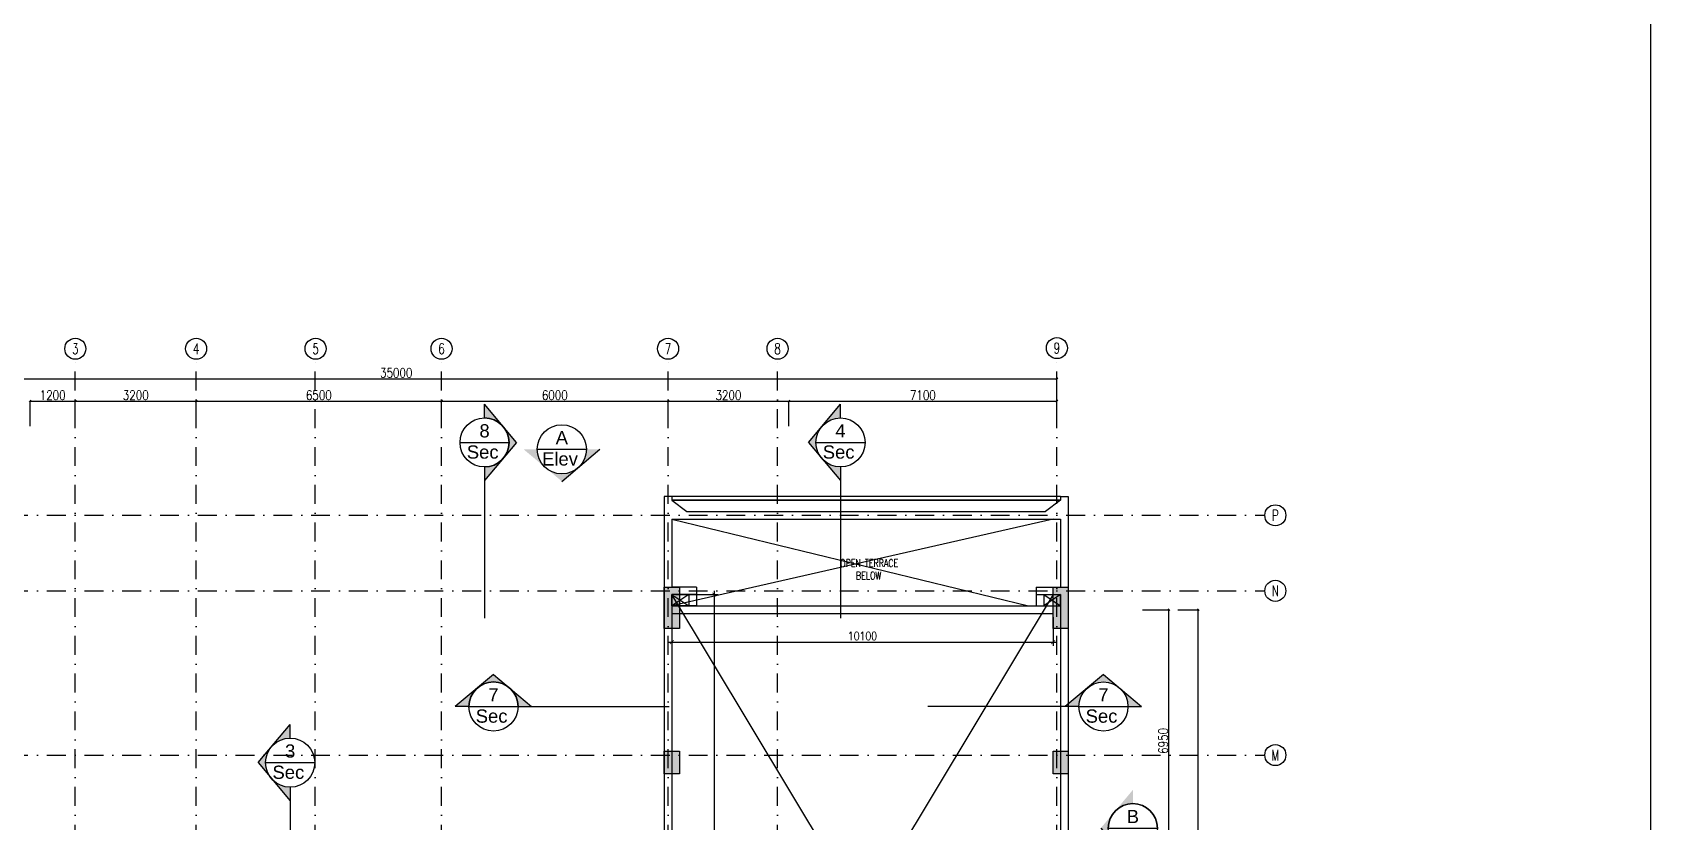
# Model space of a CAD drawing. Extents: x -32840 to 422982, y 280745 to 888746.
# Drawn here: x 221653 to 264518, y 357292 to 378194 of the extents above; entities that cross this region are included whole.
import ezdxf
from ezdxf.enums import TextEntityAlignment as Align

# ---------------------------------------------------------------- set-up
doc = ezdxf.new("R2010")
doc.units = 0
doc.header["$LTSCALE"] = 1000
doc.header["$PDMODE"] = 3
for name, pattern in [('CONTINOUS', [0]), ('DASHDOT', [1, 0.5, -0.25, 0, -0.25]), ('HIDDEN', [0.375, 0.25, -0.125])]:
    doc.linetypes.add(name, pattern=pattern)
doc.layers.get('Defpoints').update_dxf_attribs({"linetype": 'HIDDEN'})
for name, color, linetype in [('a-dim', 3, 'Continuous'), ('A-duct', 1, 'Continuous'), ('A-Ele  2', 6, 'Continuous'), ('A-GRID', 31, 'DASHDOT'), ('A-GRID NO', 40, 'CONTINOUS'), ('A-RD', 6, 'Continuous'), ('A-Tag LVl', 2, 'Continuous'), ('A-WALL', 7, 'CONTINOUS'), ('a-win', 1, 'Continuous'), ('S-RCWALL', 10, 'Continuous'), ('S-RCWALL HATCH', 165, 'Continuous')]:
    doc.layers.add(name, color=color, linetype=linetype)
doc.layers.add('A-Dim grid', color=3, linetype='Continuous', transparency=0.5)
doc.styles.add('Arial', font='arial.ttf')
doc.styles.add('ROMANS', font='romans.shx', dxfattribs={"width": 0.8})
doc.dimstyles.new('A-Dim Grid', dxfattribs={"dimscale": 100, "dimtxt": 2.5, "dimasz": 0.5, "dimexe": 0, "dimexo": 0, "dimgap": 0.3, "dimtad": 1, "dimdec": 0, "dimlfac": -0.01, "dimzin": 3, "dimdsep": 46, "dimtxsty": 'ROMANS', "dimblk": 'OBLIQUE', "dimcen": 5, "dimclrd": 256, "dimclre": 8, "dimclrt": 4, "dimadec": 0, "dimazin": 0, "dimtfac": 1, "dimtdec": 0, "dimtix": 1, "dimtmove": 1, "dimatfit": 3, "dimfxl": 1, "dimfrac": 2, "dimtolj": 1, "dimtzin": 3, "dimlwd": -1, "dimarcsym": 0})
doc.dimstyles.new('dim-1', dxfattribs={"dimscale": 100, "dimtxt": 2.25, "dimasz": 1, "dimexe": 1, "dimexo": 1, "dimgap": 0.5, "dimtad": 1, "dimdec": 0, "dimzin": 3, "dimdsep": 46, "dimtxsty": 'ROMANS', "dimblk": 'ARCHTICK', "dimcen": 0.0625, "dimdle": 1, "dimclrd": 256, "dimclre": 256, "dimclrt": 6, "dimadec": 0, "dimazin": 0, "dimtfac": 1, "dimtdec": 0, "dimtix": 1, "dimtmove": 1, "dimatfit": 3, "dimfxl": 1, "dimfrac": 2, "dimtolj": 1, "dimtzin": 3, "dimarcsym": 0})

# ---------------------------------------------------------------- blocks, each defined once
blk = doc.blocks.new('RD')
at = {"style": 'ROMANS', "width": 0.75}
for tag, p in [('RT', (10.2, 14.1)), ('SZ', (10.2, 2.7))]:
    blk.add_attdef(tag, text='', height=9, dxfattribs=at).set_placement(p, align=Align.CENTER)
blk = doc.blocks.new('TAG-SEC')
blk.add_line((-6.5, 0), (6.5, 0))
blk.add_circle((0, 0), 6.5)
at = {"color": 6, "style": 'Arial'}
blk.add_attdef('88', text='', height=3.5, dxfattribs=at).set_placement((0, 3.08), align=Align.MIDDLE_CENTER)
at = {"color": 6, "style": 'ROMANS', "width": 0.708488}
blk.add_attdef('X8-X-8888', text='', height=1.75, dxfattribs=at).set_placement((-5.58, -2.55), (5.58, -2.55), align=Align.FIT)
blk = doc.blocks.new('TAG-SEC-ARROW')
h = blk.add_hatch(color=256)
h.paths.add_polyline_path([(-10.11, 0), (-6.5, 0, -0.2206), (-4.2, 4.96)])
h.paths.add_polyline_path([(0, 8.49), (-4.16, 5, -0.175251), (0, 6.5, -0.175251), (4.16, 5)])
h.paths.add_polyline_path([(4.2, 4.96, -0.2206), (6.5, 0), (10.11, 0)])
for p, q in [((0, 8.49), (-10.11, 0)), ((0, 8.49), (10.11, 0)), ((-6.5, 0), (-10.11, 0)), ((6.5, 0), (46.5, 0))]:
    blk.add_line(p, q)
blk.add_arc((0, 0), 6.5, 0, 180)
blk = doc.blocks.new('A$Ce1edbb18')
at = {"layer": 'A-Tag LVl'}
h = blk.add_hatch(color=256, dxfattribs=at)
h.paths.add_polyline_path([(22998, 10947), (22637, 10947, -0.2206), (22406, 10451)])
h.paths.add_polyline_path([(21987, 10099), (22402, 10448, -0.175251), (21987, 10297, -0.175251), (21571, 10448)])
h.paths.add_polyline_path([(21567, 10451, -0.2206), (21337, 10947), (20975, 10947)])
h = blk.add_hatch(color=256, dxfattribs=at)
h.paths.add_polyline_path([(37112, -96), (37112, 265, -0.2206), (36615, 495)])
h.paths.add_polyline_path([(36263, 915), (36612, 499, -0.175251), (36462, 915, -0.175251), (36612, 1331)])
h.paths.add_polyline_path([(36615, 1335, -0.2206), (37112, 1565), (37112, 1926)])
h = blk.add_hatch(color=256, dxfattribs=at)
h.paths.add_polyline_path([(14742, -15568), (15103, -15568, -0.2206), (15333, -15071)])
h.paths.add_polyline_path([(15753, -14719), (15337, -15068, -0.175251), (15753, -14918, -0.175251), (16169, -15068)])
h.paths.add_polyline_path([(16173, -15071, -0.2206), (16403, -15568), (16764, -15568)])
for p, q in [((21987, 10099), (22998, 10947)), ((36263, 915), (37112, -96)), ((15753, -14719), (14742, -15568))]:
    blk.add_line(p, q, dxfattribs=at)
for centre in [(37112, 915), (15753, -15568)]:
    blk.add_arc(centre, 650, 0, 180, dxfattribs=at)
for p, xscale, yscale, zscale, rotation in [((19940, 11129), 100, 100, 100, 270), ((29368, 11129), -100.0000000000005, 100.0000000000005, 100, 90), ((14792, 2649), -100.0000000000005, 100.0000000000005, 100, 90), ((31812, -12050), 100.0000000000005, 100.0000000000005, 100.0000000000005, 90), ((6370, -15413), 100.0000000000005, 100.0000000000005, 100.0000000000005, 90), ((19835, -15413), 100.0000000000005, 100.0000000000005, 100.0000000000005, 90)]:
    blk.add_blockref('TAG-SEC-ARROW', p, dxfattribs=dict(at, xscale=xscale, yscale=yscale, zscale=zscale, rotation=rotation))
ref = blk.add_blockref('TAG-SEC', (19940, 11129), dxfattribs=dict(at, xscale=100, yscale=100, zscale=100))
ref.add_attrib('88', '8', dxfattribs={"layer": '0', "color": 6, "height": 350, "style": 'Arial'}).set_placement((19940, 11437), align=Align.MIDDLE_CENTER)
ref.add_attrib('X8-X-8888', 'Sec', dxfattribs={"layer": '0', "color": 6, "height": 350, "rotation": 360, "style": 'Arial'}).set_placement((19891, 10875), align=Align.MIDDLE_CENTER)
ref = blk.add_blockref('TAG-SEC', (21987, 10947), dxfattribs=dict(at, xscale=100, yscale=100, zscale=100))
ref.add_attrib('88', 'A', dxfattribs={"layer": '0', "color": 6, "height": 350, "style": 'Arial'}).set_placement((21987, 11256), align=Align.MIDDLE_CENTER)
ref.add_attrib('X8-X-8888', 'Elev', dxfattribs={"layer": '0', "color": 6, "height": 350, "rotation": 360, "style": 'Arial'}).set_placement((21938, 10693), align=Align.MIDDLE_CENTER)
ref = blk.add_blockref('TAG-SEC', (29368, 11129), dxfattribs=dict(at, xscale=100, yscale=100, zscale=100))
ref.add_attrib('88', '4', dxfattribs={"layer": '0', "color": 6, "height": 350, "style": 'Arial'}).set_placement((29368, 11437), align=Align.MIDDLE_CENTER)
ref.add_attrib('X8-X-8888', 'Sec', dxfattribs={"layer": '0', "color": 6, "height": 350, "rotation": 360, "style": 'Arial'}).set_placement((29319, 10875), align=Align.MIDDLE_CENTER)
at = {"layer": 'A-Tag LVl', "yscale": 100, "zscale": 100}
for p, xscale in [((20176, 4136), 100), ((36332, 4136), -100), ((-1886, -8085), 100)]:
    blk.add_blockref('TAG-SEC-ARROW', p, dxfattribs=dict(at, xscale=xscale))
at = {"layer": 'A-Tag LVl'}
ref = blk.add_blockref('TAG-SEC', (20176, 4136), dxfattribs=dict(at, xscale=100, yscale=100, zscale=100))
ref.add_attrib('88', '7', dxfattribs={"layer": '0', "color": 6, "height": 350, "style": 'Arial'}).set_placement((20176, 4445), align=Align.MIDDLE_CENTER)
ref.add_attrib('X8-X-8888', 'Sec', dxfattribs={"layer": '0', "color": 6, "height": 350, "rotation": 360, "style": 'Arial'}).set_placement((20127, 3882), align=Align.MIDDLE_CENTER)
ref = blk.add_blockref('TAG-SEC', (36332, 4136), dxfattribs=dict(at, xscale=100, yscale=100, zscale=100))
ref.add_attrib('88', '7', dxfattribs={"layer": '0', "color": 6, "height": 350, "style": 'Arial'}).set_placement((36332, 4445), align=Align.MIDDLE_CENTER)
ref.add_attrib('X8-X-8888', 'Sec', dxfattribs={"layer": '0', "color": 6, "height": 350, "rotation": 360, "style": 'Arial'}).set_placement((36283, 3882), align=Align.MIDDLE_CENTER)
ref = blk.add_blockref('TAG-SEC', (14792, 2649), dxfattribs=dict(at, xscale=100, yscale=100, zscale=100))
ref.add_attrib('88', '3', dxfattribs={"layer": '0', "color": 6, "height": 350, "style": 'Arial'}).set_placement((14792, 2958), align=Align.MIDDLE_CENTER)
ref.add_attrib('X8-X-8888', 'Sec', dxfattribs={"layer": '0', "color": 6, "height": 350, "rotation": 360, "style": 'Arial'}).set_placement((14743, 2395), align=Align.MIDDLE_CENTER)
ref = blk.add_blockref('TAG-SEC', (37112, 915), dxfattribs=dict(at, xscale=100, yscale=100, zscale=100))
ref.add_attrib('88', 'B', dxfattribs={"layer": '0', "color": 6, "height": 350, "style": 'Arial'}).set_placement((37112, 1223), align=Align.MIDDLE_CENTER)
ref.add_attrib('X8-X-8888', 'Elev', dxfattribs={"layer": '0', "color": 6, "height": 350, "rotation": 360, "style": 'Arial'}).set_placement((37063, 660), align=Align.MIDDLE_CENTER)
ref = blk.add_blockref('TAG-SEC', (-1886, -8085), dxfattribs=dict(at, xscale=100, yscale=100, zscale=100))
ref.add_attrib('88', '1', dxfattribs={"layer": '0', "color": 6, "height": 350, "style": 'Arial'}).set_placement((-1886, -7776), align=Align.MIDDLE_CENTER)
ref.add_attrib('X8-X-8888', 'Sec', dxfattribs={"layer": '0', "color": 6, "height": 350, "rotation": 360, "style": 'Arial'}).set_placement((-1935, -8339), align=Align.MIDDLE_CENTER)
at = {"layer": 'A-Tag LVl', "xscale": 100, "yscale": 100, "zscale": 100}
for p, values in [((31812, -12050), {'88': '5'}), ((15753, -15568), {'88': 'C'})]:
    blk.add_blockref('TAG-SEC', p, dxfattribs=at).add_auto_attribs(values)
at = {"layer": 'A-Tag LVl'}
ref = blk.add_blockref('TAG-SEC', (31812, -12050), dxfattribs=dict(at, xscale=100, yscale=100, zscale=100))
ref.add_attrib('88', '5', dxfattribs={"layer": '0', "color": 6, "height": 350, "style": 'Arial'}).set_placement((31812, -11742), align=Align.MIDDLE_CENTER)
ref.add_attrib('X8-X-8888', 'Sec', dxfattribs={"layer": '0', "color": 6, "height": 350, "rotation": 360, "style": 'Arial'}).set_placement((31763, -12305), align=Align.MIDDLE_CENTER)
ref = blk.add_blockref('TAG-SEC', (6370, -15413), dxfattribs=dict(at, xscale=100, yscale=100, zscale=100))
ref.add_attrib('88', '6', dxfattribs={"layer": '0', "color": 6, "height": 350, "style": 'Arial'}).set_placement((6370, -15105), align=Align.MIDDLE_CENTER)
ref.add_attrib('X8-X-8888', 'Sec', dxfattribs={"layer": '0', "color": 6, "height": 350, "rotation": 360, "style": 'Arial'}).set_placement((6321, -15667), align=Align.MIDDLE_CENTER)
ref = blk.add_blockref('TAG-SEC', (19835, -15413), dxfattribs=dict(at, xscale=100, yscale=100, zscale=100))
ref.add_attrib('88', '2', dxfattribs={"layer": '0', "color": 6, "height": 350, "style": 'Arial'}).set_placement((19835, -15105), align=Align.MIDDLE_CENTER)
ref.add_attrib('X8-X-8888', 'Sec', dxfattribs={"layer": '0', "color": 6, "height": 350, "rotation": 360, "style": 'Arial'}).set_placement((19786, -15667), align=Align.MIDDLE_CENTER)
blk = doc.blocks.new('_ArchTick')
at = {"color": 0, "linetype": 'ByBlock', "const_width": 0.15}
blk.add_lwpolyline([(-0.5, -0.5), (0.5, 0.5)], dxfattribs=at)
blk = doc.blocks.new('*D2520')
at = {"layer": 'a-dim', "lineweight": -2, "transparency": 16777216}
for p, q in [((238591, 362705), (238591, 361945)), ((248691, 362705), (248691, 361945)), ((238491, 362045), (248791, 362045))]:
    blk.add_line(p, q, dxfattribs=at)
at = {"layer": 'Defpoints', "color": 0, "transparency": 16777216}
for p in [(238591, 362805), (248691, 362805), (248691, 362045)]:
    blk.add_point(p, dxfattribs=at)
at = {"layer": 'a-dim', "lineweight": -2, "transparency": 16777216, "xscale": 100, "yscale": 100, "zscale": 100, "rotation": 180}
blk.add_blockref('_ArchTick', (238591, 362045), dxfattribs=at)
at = {"layer": 'a-dim', "lineweight": -2, "transparency": 16777216, "xscale": 100, "yscale": 100, "zscale": 100}
blk.add_blockref('_ArchTick', (248691, 362045), dxfattribs=at)
at = {"layer": 'a-dim', "color": 6, "transparency": 16777216, "insert": (243641, 362208), "char_height": 225, "attachment_point": 5, "style": 'ROMANS'}
blk.add_mtext('\\A1;10100', dxfattribs=at)
blk = doc.blocks.new('*D2711')
at = {"layer": 'a-dim', "lineweight": -2, "transparency": 16777216}
for p, q in [((238691, 363305), (239815, 363305)), ((239715, 363405), (239715, 346405)), ((238691, 346505), (239815, 346505))]:
    blk.add_line(p, q, dxfattribs=at)
at = {"layer": 'Defpoints', "color": 0, "transparency": 16777216}
for p in [(238591, 363305), (238591, 346505), (239715, 346505)]:
    blk.add_point(p, dxfattribs=at)
at = {"layer": 'a-dim', "lineweight": -2, "transparency": 16777216, "xscale": 100, "yscale": 100, "zscale": 100}
for p, rotation in [((239715, 363305), 90), ((239715, 346505), 270)]:
    blk.add_blockref('_ArchTick', p, dxfattribs=dict(at, rotation=rotation))
at = {"layer": 'a-dim', "color": 6, "transparency": 16777216, "insert": (239553, 354905), "char_height": 225, "attachment_point": 5, "rotation": 90, "style": 'ROMANS'}
blk.add_mtext('\\A1;16800', dxfattribs=at)
blk = doc.blocks.new('_Oblique')
at = {"color": 0, "linetype": 'ByBlock', "lineweight": -2}
blk.add_line((-0.5, -0.5), (0.5, 0.5), dxfattribs=at)
at = {"color": 0, "linetype": 'ByBlock'}
blk.add_line((-0.5, -0.5), (0.5, 0.5), dxfattribs=at)
blk = doc.blocks.new('*D2594')
at = {"layer": 'A-Dim grid', "color": 8, "lineweight": -2, "transparency": 16777216}
for p, q in [((251056, 362905), (251760, 362905)), ((251056, 355955), (251760, 355955))]:
    blk.add_line(p, q, dxfattribs=at)
at = {"layer": 'A-Dim grid', "transparency": 16777216}
blk.add_line((251760, 355955), (251760, 362905), dxfattribs=at)
at = {"layer": 'Defpoints', "color": 0, "transparency": 16777216}
for p in [(251056, 362905), (251760, 362905), (251056, 355955)]:
    blk.add_point(p, dxfattribs=at)
at = {"layer": 'A-Dim grid', "transparency": 16777216, "xscale": 50, "yscale": 50, "zscale": 50}
for p, rotation in [((251760, 362905), 90), ((251760, 355955), 270)]:
    blk.add_blockref('_Oblique', p, dxfattribs=dict(at, rotation=rotation))
at = {"layer": 'A-Dim grid', "color": 4, "transparency": 16777216, "insert": (251605, 359430), "char_height": 250, "attachment_point": 5, "rotation": 90, "style": 'ROMANS'}
blk.add_mtext('\\A1;6950', dxfattribs=at)
blk = doc.blocks.new('*D2595')
at = {"layer": 'A-Dim grid', "color": 8, "lineweight": -2, "transparency": 16777216}
for p, q in [((251998, 362905), (252536, 362905)), ((251767, 342305), (252536, 342305))]:
    blk.add_line(p, q, dxfattribs=at)
at = {"layer": 'A-Dim grid', "transparency": 16777216}
blk.add_line((252536, 342305), (252536, 362905), dxfattribs=at)
at = {"layer": 'Defpoints', "color": 0, "transparency": 16777216}
for p in [(251998, 362905), (252536, 362905), (251767, 342305)]:
    blk.add_point(p, dxfattribs=at)
at = {"layer": 'A-Dim grid', "transparency": 16777216, "xscale": 50, "yscale": 50, "zscale": 50}
for p, rotation in [((252536, 362905), 90), ((252536, 342305), 270)]:
    blk.add_blockref('_Oblique', p, dxfattribs=dict(at, rotation=rotation))
at = {"layer": 'A-Dim grid', "color": 4, "transparency": 16777216, "insert": (252381, 352605), "char_height": 250, "attachment_point": 5, "rotation": 90, "style": 'ROMANS'}
blk.add_mtext('\\A1;20600', dxfattribs=at)
blk = doc.blocks.new('*D2603')
at = {"layer": 'A-Dim grid', "color": 8, "lineweight": -2, "transparency": 16777216}
for p, q in [((221591, 367765), (221591, 368430)), ((222791, 367765), (222791, 368430))]:
    blk.add_line(p, q, dxfattribs=at)
at = {"layer": 'A-Dim grid', "transparency": 16777216}
blk.add_line((221591, 368430), (222791, 368430), dxfattribs=at)
at = {"layer": 'Defpoints', "color": 0, "transparency": 16777216}
for p in [(222791, 368430), (221591, 367765), (222791, 367765)]:
    blk.add_point(p, dxfattribs=at)
at = {"layer": 'A-Dim grid', "transparency": 16777216, "xscale": 50, "yscale": 50, "zscale": 50, "rotation": 180}
blk.add_blockref('_Oblique', (221591, 368430), dxfattribs=at)
at = {"layer": 'A-Dim grid', "transparency": 16777216, "xscale": 50, "yscale": 50, "zscale": 50}
blk.add_blockref('_Oblique', (222791, 368430), dxfattribs=at)
at = {"layer": 'A-Dim grid', "color": 4, "transparency": 16777216, "insert": (222191, 368585), "char_height": 250, "attachment_point": 5, "style": 'ROMANS'}
blk.add_mtext('\\A1;1200', dxfattribs=at)
blk = doc.blocks.new('*D2604')
at = {"layer": 'A-Dim grid', "color": 8, "lineweight": -2, "transparency": 16777216}
for p, q in [((222791, 367765), (222791, 368430)), ((225991, 367765), (225991, 368430))]:
    blk.add_line(p, q, dxfattribs=at)
at = {"layer": 'A-Dim grid', "transparency": 16777216}
blk.add_line((222791, 368430), (225991, 368430), dxfattribs=at)
at = {"layer": 'Defpoints', "color": 0, "transparency": 16777216}
for p in [(225991, 368430), (222791, 367765), (225991, 367765)]:
    blk.add_point(p, dxfattribs=at)
at = {"layer": 'A-Dim grid', "transparency": 16777216, "xscale": 50, "yscale": 50, "zscale": 50, "rotation": 180}
blk.add_blockref('_Oblique', (222791, 368430), dxfattribs=at)
at = {"layer": 'A-Dim grid', "transparency": 16777216, "xscale": 50, "yscale": 50, "zscale": 50}
blk.add_blockref('_Oblique', (225991, 368430), dxfattribs=at)
at = {"layer": 'A-Dim grid', "color": 4, "transparency": 16777216, "insert": (224391, 368585), "char_height": 250, "attachment_point": 5, "style": 'ROMANS'}
blk.add_mtext('\\A1;3200', dxfattribs=at)
blk = doc.blocks.new('*D2605')
at = {"layer": 'A-Dim grid', "color": 8, "lineweight": -2, "transparency": 16777216}
for p, q in [((225991, 367765), (225991, 368430)), ((232491, 367765), (232491, 368430))]:
    blk.add_line(p, q, dxfattribs=at)
at = {"layer": 'A-Dim grid', "transparency": 16777216}
blk.add_line((225991, 368430), (232491, 368430), dxfattribs=at)
at = {"layer": 'Defpoints', "color": 0, "transparency": 16777216}
for p in [(232491, 368430), (225991, 367765), (232491, 367765)]:
    blk.add_point(p, dxfattribs=at)
at = {"layer": 'A-Dim grid', "transparency": 16777216, "xscale": 50, "yscale": 50, "zscale": 50, "rotation": 180}
blk.add_blockref('_Oblique', (225991, 368430), dxfattribs=at)
at = {"layer": 'A-Dim grid', "transparency": 16777216, "xscale": 50, "yscale": 50, "zscale": 50}
blk.add_blockref('_Oblique', (232491, 368430), dxfattribs=at)
at = {"layer": 'A-Dim grid', "color": 4, "transparency": 16777216, "insert": (229241, 368585), "char_height": 250, "attachment_point": 5, "style": 'ROMANS'}
blk.add_mtext('\\A1;6500', dxfattribs=at)
blk = doc.blocks.new('*D2606')
at = {"layer": 'A-Dim grid', "color": 8, "lineweight": -2, "transparency": 16777216}
for p, q in [((232491, 367765), (232491, 368430)), ((238491, 367765), (238491, 368430))]:
    blk.add_line(p, q, dxfattribs=at)
at = {"layer": 'A-Dim grid', "transparency": 16777216}
blk.add_line((232491, 368430), (238491, 368430), dxfattribs=at)
at = {"layer": 'Defpoints', "color": 0, "transparency": 16777216}
for p in [(238491, 368430), (232491, 367765), (238491, 367765)]:
    blk.add_point(p, dxfattribs=at)
at = {"layer": 'A-Dim grid', "transparency": 16777216, "xscale": 50, "yscale": 50, "zscale": 50, "rotation": 180}
blk.add_blockref('_Oblique', (232491, 368430), dxfattribs=at)
at = {"layer": 'A-Dim grid', "transparency": 16777216, "xscale": 50, "yscale": 50, "zscale": 50}
blk.add_blockref('_Oblique', (238491, 368430), dxfattribs=at)
at = {"layer": 'A-Dim grid', "color": 4, "transparency": 16777216, "insert": (235491, 368585), "char_height": 250, "attachment_point": 5, "style": 'ROMANS'}
blk.add_mtext('\\A1;6000', dxfattribs=at)
blk = doc.blocks.new('*D2607')
at = {"layer": 'A-Dim grid', "color": 8, "lineweight": -2, "transparency": 16777216}
for p, q in [((238491, 367765), (238491, 368430)), ((241691, 367765), (241691, 368430))]:
    blk.add_line(p, q, dxfattribs=at)
at = {"layer": 'A-Dim grid', "transparency": 16777216}
blk.add_line((238491, 368430), (241691, 368430), dxfattribs=at)
at = {"layer": 'Defpoints', "color": 0, "transparency": 16777216}
for p in [(241691, 368430), (238491, 367765), (241691, 367765)]:
    blk.add_point(p, dxfattribs=at)
at = {"layer": 'A-Dim grid', "transparency": 16777216, "xscale": 50, "yscale": 50, "zscale": 50, "rotation": 180}
blk.add_blockref('_Oblique', (238491, 368430), dxfattribs=at)
at = {"layer": 'A-Dim grid', "transparency": 16777216, "xscale": 50, "yscale": 50, "zscale": 50}
blk.add_blockref('_Oblique', (241691, 368430), dxfattribs=at)
at = {"layer": 'A-Dim grid', "color": 4, "transparency": 16777216, "insert": (240091, 368585), "char_height": 250, "attachment_point": 5, "style": 'ROMANS'}
blk.add_mtext('\\A1;3200', dxfattribs=at)
blk = doc.blocks.new('*D2608')
at = {"layer": 'A-Dim grid', "color": 8, "lineweight": -2, "transparency": 16777216}
for p, q in [((213791, 368358), (213791, 369023)), ((248791, 368358), (248791, 369023))]:
    blk.add_line(p, q, dxfattribs=at)
at = {"layer": 'A-Dim grid', "transparency": 16777216}
blk.add_line((213791, 369023), (248791, 369023), dxfattribs=at)
at = {"layer": 'Defpoints', "color": 0, "transparency": 16777216}
for p in [(248791, 369023), (213791, 368358), (248791, 368358)]:
    blk.add_point(p, dxfattribs=at)
at = {"layer": 'A-Dim grid', "transparency": 16777216, "xscale": 50, "yscale": 50, "zscale": 50, "rotation": 180}
blk.add_blockref('_Oblique', (213791, 369023), dxfattribs=at)
at = {"layer": 'A-Dim grid', "transparency": 16777216, "xscale": 50, "yscale": 50, "zscale": 50}
blk.add_blockref('_Oblique', (248791, 369023), dxfattribs=at)
at = {"layer": 'A-Dim grid', "color": 4, "transparency": 16777216, "insert": (231291, 369178), "char_height": 250, "attachment_point": 5, "style": 'ROMANS'}
blk.add_mtext('\\A1;35000', dxfattribs=at)
blk = doc.blocks.new('*D2621')
at = {"layer": 'A-Dim grid', "color": 8, "lineweight": -2, "transparency": 16777216}
for p, q in [((241691, 367765), (241691, 368430)), ((248791, 367765), (248791, 368430))]:
    blk.add_line(p, q, dxfattribs=at)
at = {"layer": 'A-Dim grid', "transparency": 16777216}
blk.add_line((241691, 368430), (248791, 368430), dxfattribs=at)
at = {"layer": 'Defpoints', "color": 0, "transparency": 16777216}
for p in [(248791, 368430), (241691, 367765), (248791, 367765)]:
    blk.add_point(p, dxfattribs=at)
at = {"layer": 'A-Dim grid', "transparency": 16777216, "xscale": 50, "yscale": 50, "zscale": 50, "rotation": 180}
blk.add_blockref('_Oblique', (241691, 368430), dxfattribs=at)
at = {"layer": 'A-Dim grid', "transparency": 16777216, "xscale": 50, "yscale": 50, "zscale": 50}
blk.add_blockref('_Oblique', (248791, 368430), dxfattribs=at)
at = {"layer": 'A-Dim grid', "color": 4, "transparency": 16777216, "insert": (245241, 368585), "char_height": 250, "attachment_point": 5, "style": 'ROMANS'}
blk.add_mtext('\\A1;7100', dxfattribs=at)
blk = doc.blocks.new('Tag-Stair-No')
blk.add_circle((0, 0), 1.37)
at = {"color": 6, "style": 'ROMANS', "width": 0.7}
blk.add_attdef('SN', text='', height=1.4, dxfattribs=at).set_placement((0, 0), align=Align.MIDDLE)
blk = doc.blocks.new('GR')
at = {"layer": 'A-GRID'}
for p, q in [((225368, 436985), (225368, 465812)), ((228568, 436985), (228568, 465812)), ((231718, 436985), (231718, 465812)), ((235068, 436985), (235068, 465812)), ((241068, 436985), (241068, 465812)), ((243969, 436985), (243969, 465812)), ((251369, 436985), (251369, 465830)), ((213612, 461680), (256876, 461680)), ((213612, 459680), (256876, 459680)), ((213612, 455330), (256876, 455330))]:
    blk.add_line(p, q, dxfattribs=at)
at = {"layer": 'A-GRID NO', "xscale": 203.2, "yscale": 203.2, "zscale": 203.2}
for p, values in [((225368, 466091), {'SN': '3'}), ((228568, 466091), {'SN': '4'}), ((231733, 466091), {'SN': '5'}), ((235068, 466091), {'SN': '6'}), ((241068, 466091), {'SN': '7'}), ((243969, 466091), {'SN': '8'}), ((251369, 466109), {'SN': '9'}), ((257154, 461680), {'SN': 'P'}), ((257154, 459680), {'SN': 'N'}), ((257154, 455330), {'SN': 'M'})]:
    blk.add_blockref('Tag-Stair-No', p, dxfattribs=at).add_auto_attribs(values)

msp = doc.modelspace()

# ---------------------------------------------------------------- hatches: boundary and pattern name
at = {"layer": 'S-RCWALL HATCH'}
for points in [[(238390.6, 363505.3), (238790.6, 363505.3), (238790.6, 362405.3), (238390.6, 362405.3)], [(248690.6, 363505.3), (249090.6, 363505.3), (249090.6, 362405.3), (248690.6, 362405.3)], [(238390.6, 358555.3), (238790.6, 358555.3), (238790.6, 359155.3), (238390.6, 359155.4)], [(248690.6, 358555.3), (249090.6, 358555.3), (249090.6, 359155.3), (248690.6, 359155.3)]]:
    msp.add_hatch(color=253, dxfattribs=at).paths.add_polyline_path(points)

# ---------------------------------------------------------------- linework, layer by layer
msp.add_lwpolyline([(195156.7, 475642.7), (264517.8, 475642.7), (264517.8, 280745.5), (195156.7, 280745.5)], close=True)
at = {"layer": 'A-duct'}
for p, q in [((238590.6, 365305), (248040.6, 363005)), ((248690.6, 365305), (238590.6, 363005)), ((248690.6, 346505), (238590.6, 363305)), ((248690.6, 363305), (238590.6, 346505))]:
    msp.add_line(p, q, dxfattribs=at)
at = {"layer": 'A-duct', "ltscale": 2}
for p, q in [((239041.8, 363305.3), (238591.8, 363005.3)), ((238591.8, 363305.3), (239041.8, 363005.3)), ((239041.8, 363305.3), (239041.8, 363005.3)), ((239241.8, 363305.3), (239241.8, 363005.3)), ((248240.6, 363305), (248240.6, 363005)), ((248440.6, 363305), (248440.6, 363005)), ((248440.6, 363305), (248890.6, 363005)), ((248890.6, 363305), (248440.6, 363005))]:
    msp.add_line(p, q, dxfattribs=at)
at = {"layer": 'A-Ele  2'}
for p, q in [((248890.6, 365905), (238590.6, 365905)), ((248890.6, 365805), (238590.6, 365805))]:
    msp.add_line(p, q, dxfattribs=at)
at = {"layer": 'A-WALL'}
for p, q in [((238590.6, 365905), (238390.6, 365905)), ((238390.6, 365905), (238390.6, 363005)), ((238590.6, 365905), (238590.6, 365805)), ((238590.6, 365805), (238990.6, 365505)), ((248890.6, 365805), (248490.6, 365505)), ((248890.6, 365905), (249090.6, 365905)), ((248890.6, 365905), (248890.6, 365805)), ((249090.6, 365905), (249090.6, 363005)), ((238590.6, 365305), (248890.6, 365305)), ((238590.6, 365305), (238590.6, 363505.3)), ((238990.6, 365505), (248490.6, 365505)), ((248890.6, 365305), (248890.6, 363505)), ((238390.6, 363505), (238390.6, 354905)), ((239241.8, 363505.3), (238591.8, 363505.3)), ((239241.8, 363505.3), (239241.8, 363305.3)), ((248240.6, 363505), (248240.6, 363305)), ((248240.6, 363505), (248890.6, 363505)), ((249090.6, 363505), (249090.6, 346305)), ((238590.6, 363305), (238590.6, 355205)), ((238591.8, 363005.3), (238591.8, 363305.3)), ((239241.8, 363305.3), (238591.8, 363305.3)), ((248240.6, 363305), (248890.6, 363305)), ((248890.6, 363305), (248890.6, 346505)), ((248890.6, 363005), (248890.6, 363305)), ((238590.6, 363005), (248690.6, 363005)), ((238590.6, 362805), (248690.6, 362805)), ((239241.8, 363005.3), (238591.8, 363005.3)), ((248240.6, 363005), (248890.6, 363005))]:
    msp.add_line(p, q, dxfattribs=at)
at = {"layer": 'A-WALL', "color": 8}
msp.add_line((238590.6, 365805), (248890.6, 365805), dxfattribs=at)
at = {"layer": 'a-win'}
msp.add_line((249090.6, 363005), (249090.6, 362805), dxfattribs=at)
at = {"layer": 'S-RCWALL'}
for points in [[(238390.6, 363505.3), (238790.6, 363505.3), (238790.6, 362405.3), (238390.6, 362405.3)], [(248690.6, 363505.3), (249090.6, 363505.3), (249090.6, 362405.3), (248690.6, 362405.3)], [(238390.6, 359155.3), (238790.6, 359155.3), (238790.6, 358555.3), (238390.6, 358555.3)], [(248690.6, 359155.3), (249090.6, 359155.3), (249090.6, 358555.3), (248690.6, 358555.3)]]:
    msp.add_lwpolyline(points, close=True, dxfattribs=at)

# ---------------------------------------------------------------- block references
msp.add_blockref('A$Ce1edbb18', (213690.6, 356205))
at = {"layer": 'A-GRID NO'}
msp.add_blockref('GR', (-2577.2, -96275.4), dxfattribs=at)
at = {"layer": 'A-RD'}
ref = msp.add_blockref('RD', (243464.5, 363628.2), dxfattribs=dict(at, xscale=29.00000000000003, yscale=29.00000000000003, zscale=29.00000000000003, rotation=2.625499817554555e-06))
ref.add_attrib('RT', 'OPEN TERRACE', dxfattribs={"height": 203, "rotation": 360, "style": 'ROMANS', "width": 0.75}).set_placement((243819.6, 364036.4), align=Align.CENTER)
ref.add_attrib('SZ', 'BELOW', dxfattribs={"height": 203, "rotation": 360, "style": 'ROMANS', "width": 0.75}).set_placement((243805.1, 363707.7), align=Align.CENTER)

# ---------------------------------------------------------------- dimensions: what is measured, and where the dimension line sits
at = {"layer": 'a-dim'}
dim = msp.add_linear_dim(base=(239715.4, 346505), p1=(238590.6, 363305), p2=(238590.6, 346505), angle=90, dimstyle='dim-1', dxfattribs=at)
dim.commit()
dim.dimension.update_dxf_attribs({"geometry": '*D2711', "text_midpoint": (239552.9, 354905)})
dim = msp.add_linear_dim(base=(248690.6, 362045.2), p1=(238590.6, 362805), p2=(248690.6, 362805), dimstyle='dim-1', dxfattribs=at)
dim.commit()
dim.dimension.update_dxf_attribs({"geometry": '*D2520', "text_midpoint": (243640.6, 362207.7)})
at = {"layer": 'A-Dim grid'}
for base, p1, p2, picture, middle in [((248790.8, 369022.5), (213790.6, 368358.1), (248790.8, 368358.1), '*D2608', (231290.7, 369177.5)), ((222790.6, 368429.9), (221590.6, 367765.4), (222790.6, 367765.4), '*D2603', (222190.6, 368584.9)), ((225990.6, 368429.9), (222790.6, 367765.4), (225990.6, 367765.4), '*D2604', (224390.6, 368584.9)), ((232490.6, 368429.9), (225990.6, 367765.4), (232490.6, 367765.4), '*D2605', (229240.6, 368584.9)), ((238490.6, 368429.9), (232490.6, 367765.4), (238490.6, 367765.4), '*D2606', (235490.6, 368584.9)), ((241690.6, 368429.9), (238490.6, 367765.4), (241690.6, 367765.4), '*D2607', (240090.6, 368584.9)), ((248790.8, 368429.9), (241690.6, 367765.4), (248790.8, 367765.4), '*D2621', (245240.7, 368584.9))]:
    dim = msp.add_linear_dim(base=base, p1=p1, p2=p2, dimstyle='A-Dim Grid', dxfattribs=at)
    dim.commit()
    dim.dimension.update_dxf_attribs({"geometry": picture, "text_midpoint": middle})
for base, p1, p2, picture, middle in [((251760.1197457, 362904.9863685), (251056.1561988, 355954.9863694), (251056.1561988, 362904.9863685), '*D2594', (251605.1197457, 359429.9863689)), ((252536.4, 362905), (251767.4, 342305), (251998.4, 362905), '*D2595', (252381.4, 352605))]:
    dim = msp.add_linear_dim(base=base, p1=p1, p2=p2, angle=90, dimstyle='A-Dim Grid', dxfattribs=at)
    dim.commit()
    dim.dimension.update_dxf_attribs({"geometry": picture, "text_midpoint": middle})

doc.saveas('drawing.dxf')
